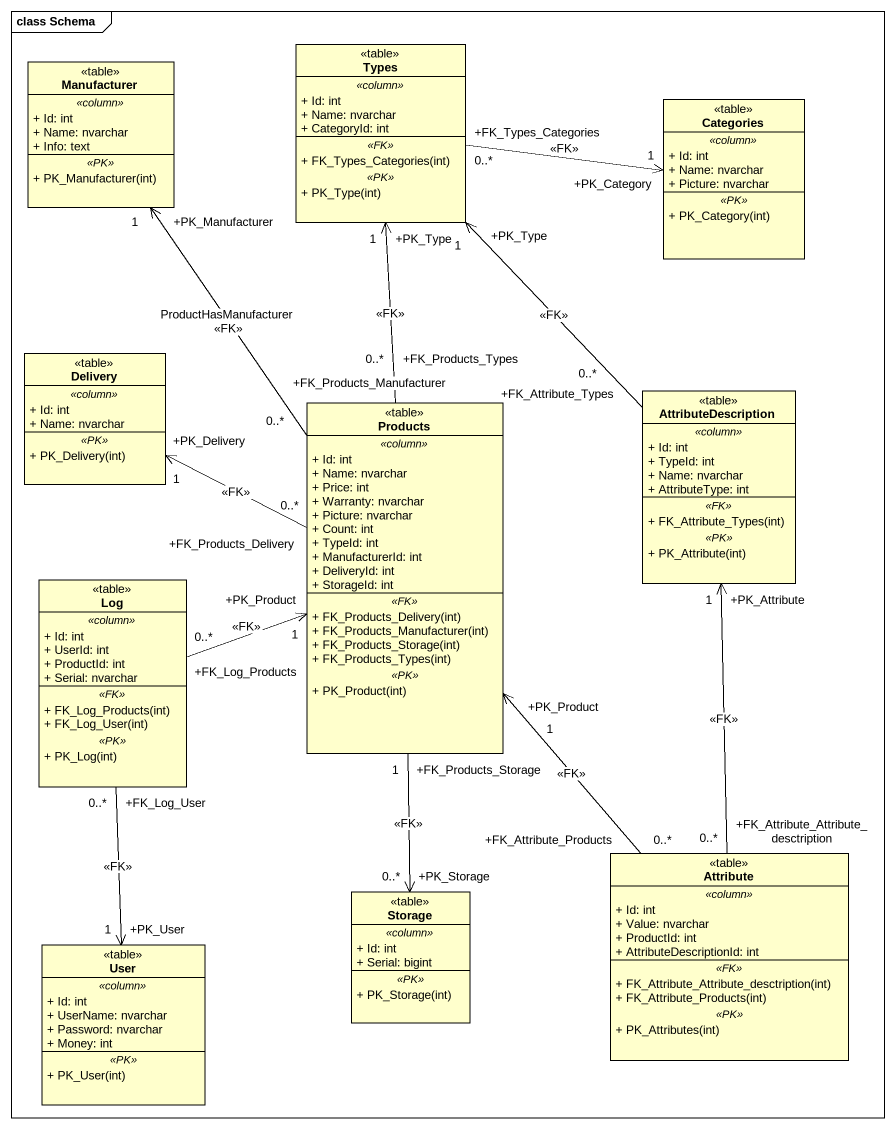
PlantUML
@startuml
mainframe class Schema
hide circle
hide empty members
skinparam classAttributeIconSize 0
class Manufacturer <<table>> {
  .. <<column>> ..
  + Id: int
  + Name: nvarchar
  + Info: text
  .. <<PK>> ..
  + PK_Manufacturer(int)
}
class Types <<table>> {
  .. <<column>> ..
  + Id: int
  + Name: nvarchar
  + CategoryId: int
  .. <<FK>> ..
  + FK_Types_Categories(int)
  .. <<PK>> ..
  + PK_Type(int)
}
class Categories <<table>> {
  .. <<column>> ..
  + Id: int
  + Name: nvarchar
  + Picture: nvarchar
  .. <<PK>> ..
  + PK_Category(int)
}
class Delivery <<table>> {
  .. <<column>> ..
  + Id: int
  + Name: nvarchar
  .. <<PK>> ..
  + PK_Delivery(int)
}
class Products <<table>> {
  .. <<column>> ..
  + Id: int
  + Name: nvarchar
  + Price: int
  + Warranty: nvarchar
  + Picture: nvarchar
  + Count: int
  + TypeId: int
  + ManufacturerId: int
  + DeliveryId: int
  + StorageId: int
  .. <<FK>> ..
  + FK_Products_Delivery(int)
  + FK_Products_Manufacturer(int)
  + FK_Products_Storage(int)
  + FK_Products_Types(int)
  .. <<PK>> ..
  + PK_Product(int)
}
class AttributeDescription <<table>> {
  .. <<column>> ..
  + Id: int
  + TypeId: int
  + Name: nvarchar
  + AttributeType: int
  .. <<FK>> ..
  + FK_Attribute_Types(int)
  .. <<PK>> ..
  + PK_Attribute(int)
}
class Log <<table>> {
  .. <<column>> ..
  + Id: int
  + UserId: int
  + ProductId: int
  + Serial: nvarchar
  .. <<FK>> ..
  + FK_Log_Products(int)
  + FK_Log_User(int)
  .. <<PK>> ..
  + PK_Log(int)
}
class Attribute <<table>> {
  .. <<column>> ..
  + Id: int
  + Value: nvarchar
  + ProductId: int
  + AttributeDescriptionId: int
  .. <<FK>> ..
  + FK_Attribute_Attribute_desctription(int)
  + FK_Attribute_Products(int)
  .. <<PK>> ..
  + PK_Attributes(int)
}
class "Storage" as Storage_ <<table>> {
  .. <<column>> ..
  + Id: int
  + Serial: bigint
  .. <<PK>> ..
  + PK_Storage(int)
}
class User <<table>> {
  .. <<column>> ..
  + Id: int
  + UserName: nvarchar
  + Password: nvarchar
  + Money: int
  .. <<PK>> ..
  + PK_User(int)
}
Types "+FK_Types_Categories\n0..*" -right-> "+PK_Category\n1" Categories : <<FK>>
Products "+FK_Products_Manufacturer\n0..*" -up-> "+PK_Manufacturer\n1" Manufacturer : ProductHasManufacturer\n<<FK>>
Products "+FK_Products_Types\n0..*" -up-> "+PK_Type\n1" Types : <<FK>>
Products "+FK_Products_Delivery\n0..*" -left-> "+PK_Delivery\n1" Delivery : <<FK>>
Products "+FK_Products_Storage\n1" --> "+PK_Storage\n0..*" Storage_ : <<FK>>
AttributeDescription "+FK_Attribute_Types\n0..*" -up-> "+PK_Type\n1" Types : <<FK>>
Log "+FK_Log_Products\n0..*" -right-> "+PK_Product\n1" Products : <<FK>>
Log "+FK_Log_User\n0..*" --> "+PK_User\n1" User : <<FK>>
Attribute "+FK_Attribute_Products\n0..*" -up-> "+PK_Product\n1" Products : <<FK>>
Attribute "+FK_Attribute_Attribute_desctription\n0..*" -up-> "+PK_Attribute\n1" AttributeDescription : <<FK>>
@enduml
